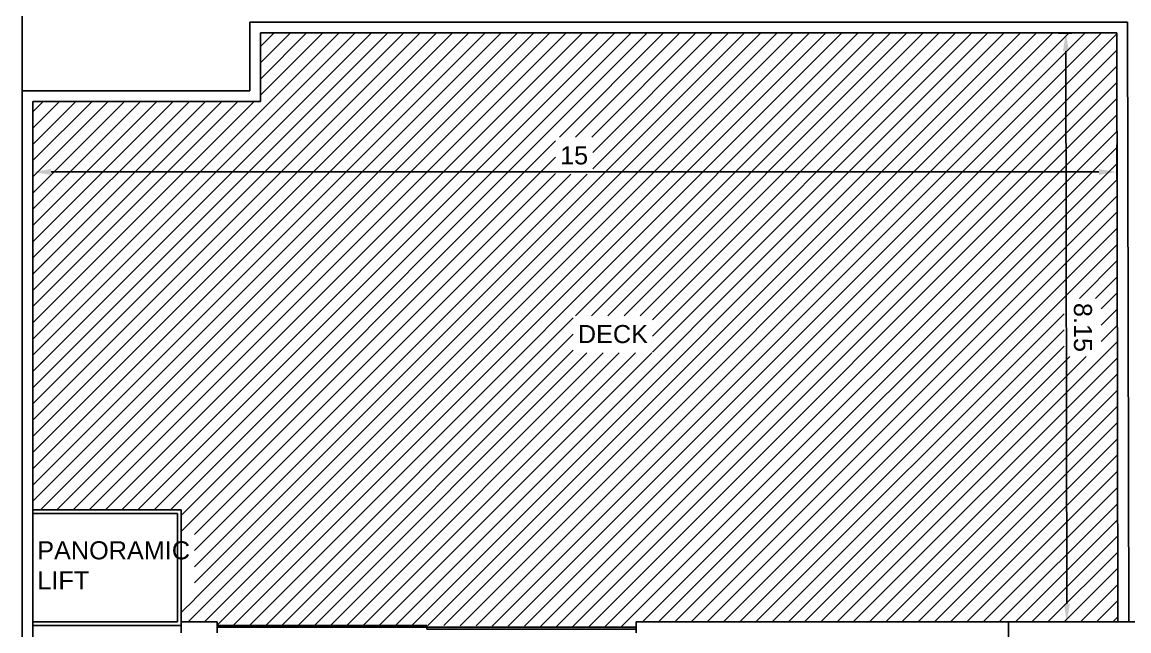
# Model space of a CAD drawing. Header units: metres. Extents: x 2480 to 2687, y 830 to 1066.
# Drawn here: x 2629.4 to 2644.72, y 887.26 to 895.69 of the extents above; entities that cross this region are included whole.
import ezdxf

# ---------------------------------------------------------------- set-up
doc = ezdxf.new("R2010")
doc.units = ezdxf.units.M
doc.styles.get("Standard").update_dxf_attribs({"font": 'arial.ttf'})

msp = doc.modelspace()

# ---------------------------------------------------------------- linework, layer by layer
at = {"color": 18, "true_color": 0x000000}
for p, q in [((2629.4, 894.735), (2629.4, 901.985)), ((2632.55, 894.735), (2632.55, 895.685)), ((2632.55, 895.685), (2644.7, 895.685)), ((2644.7, 895.685), (2644.715, 887.385)), ((2632.7, 894.585), (2632.7, 895.535)), ((2632.7, 895.535), (2644.55, 895.535)), ((2644.55, 895.535), (2644.565, 887.385)), ((2629.4, 887.385), (2629.4, 894.735)), ((2629.4, 894.735), (2632.55, 894.735)), ((2629.55, 887.385), (2629.55, 894.585)), ((2629.55, 894.585), (2632.7, 894.585)), ((2629.4, 887.385), (2629.4, 876.235)), ((2629.55, 887.385), (2629.55, 881.035)), ((2632.1, 887.385), (2631.6, 887.385)), ((2638.4, 887.385), (2637.9, 887.385)), ((2637.9, 887.385), (2637.9, 887.235)), ((2638.4, 887.385), (2638.55, 887.385)), ((2638.55, 887.385), (2643.05, 887.385)), ((2638.55, 887.385), (2650.88, 887.385)), ((2643.05, 887.385), (2643.05, 880.885)), ((2643.05, 887.385), (2643.05, 880.385))]:
    msp.add_line(p, q, dxfattribs=at)
at = {"color": 244, "linetype": 'Continuous', "true_color": 0x991b1e}
for p, q in [((2629.55, 891.299), (2633.786, 895.535)), ((2629.55, 891.074), (2634.011, 895.535)), ((2629.55, 890.85), (2634.235, 895.535)), ((2629.55, 890.625), (2634.46, 895.535)), ((2629.55, 890.401), (2634.684, 895.535)), ((2629.55, 890.176), (2634.909, 895.535)), ((2629.55, 889.952), (2635.133, 895.535)), ((2629.55, 889.727), (2635.358, 895.535)), ((2629.55, 889.503), (2635.582, 895.535)), ((2629.55, 889.278), (2635.807, 895.535)), ((2629.55, 889.054), (2636.031, 895.535)), ((2629.656, 888.935), (2636.256, 895.535)), ((2629.88, 888.935), (2636.48, 895.535)), ((2630.105, 888.935), (2636.705, 895.535)), ((2630.329, 888.935), (2636.929, 895.535)), ((2630.554, 888.935), (2637.154, 895.535)), ((2630.778, 888.935), (2637.378, 895.535)), ((2631.003, 888.935), (2637.603, 895.535)), ((2631.228, 888.935), (2637.828, 895.535)), ((2631.452, 888.935), (2638.052, 895.535)), ((2631.698, 887.385), (2639.848, 895.535)), ((2631.787, 887.923), (2639.399, 895.535)), ((2631.787, 887.698), (2639.624, 895.535)), ((2631.923, 887.385), (2640.073, 895.535)), ((2632.1, 887.338), (2640.297, 895.535)), ((2632.322, 887.335), (2640.522, 895.535)), ((2632.546, 887.335), (2640.746, 895.535)), ((2632.7, 895.347), (2632.888, 895.535)), ((2632.7, 895.122), (2633.113, 895.535)), ((2632.7, 894.898), (2633.337, 895.535)), ((2632.7, 894.673), (2633.562, 895.535)), ((2634.567, 887.335), (2642.767, 895.535)), ((2634.791, 887.335), (2642.991, 895.535)), ((2635.016, 887.335), (2643.216, 895.535)), ((2635.238, 887.333), (2643.44, 895.535)), ((2635.461, 887.331), (2643.665, 895.535)), ((2635.683, 887.329), (2643.889, 895.535)), ((2635.906, 887.327), (2644.114, 895.535)), ((2636.128, 887.325), (2644.338, 895.535)), ((2636.351, 887.323), (2644.55, 895.523)), ((2636.836, 894.094), (2638.277, 895.535)), ((2637.057, 891.621), (2640.971, 895.535)), ((2637.06, 894.094), (2638.501, 895.535)), ((2637.281, 891.621), (2641.195, 895.535)), ((2637.285, 894.094), (2638.726, 895.535)), ((2637.296, 893.881), (2638.95, 895.535)), ((2637.296, 893.656), (2639.175, 895.535)), ((2637.506, 891.621), (2641.42, 895.535)), ((2637.73, 891.621), (2641.644, 895.535)), ((2637.955, 891.621), (2641.869, 895.535)), ((2638.123, 891.565), (2642.093, 895.535)), ((2638.123, 891.341), (2642.318, 895.535)), ((2638.123, 891.116), (2642.542, 895.535)), ((2636.574, 887.322), (2644.551, 895.299)), ((2636.796, 887.32), (2644.551, 895.075)), ((2637.019, 887.318), (2644.552, 894.85)), ((2629.55, 894.442), (2629.693, 894.585)), ((2629.55, 894.217), (2629.918, 894.585)), ((2629.55, 893.993), (2630.142, 894.585)), ((2629.55, 893.768), (2630.367, 894.585)), ((2629.55, 893.544), (2630.591, 894.585)), ((2629.55, 893.319), (2630.816, 894.585)), ((2629.55, 893.095), (2631.04, 894.585)), ((2629.55, 892.87), (2631.265, 894.585)), ((2629.55, 892.646), (2631.489, 894.585)), ((2629.55, 892.421), (2631.714, 894.585)), ((2629.55, 892.197), (2631.938, 894.585)), ((2629.55, 891.972), (2632.163, 894.585)), ((2629.55, 891.748), (2632.387, 894.585)), ((2629.55, 891.523), (2632.612, 894.585)), ((2637.241, 887.316), (2644.552, 894.626)), ((2637.464, 887.314), (2644.552, 894.402)), ((2631.6, 888.859), (2636.782, 894.041)), ((2637.687, 887.312), (2644.553, 894.178)), ((2637.984, 887.385), (2644.553, 893.954)), ((2631.6, 888.634), (2636.782, 893.816)), ((2638.209, 887.385), (2644.554, 893.73)), ((2631.787, 888.596), (2636.782, 893.592)), ((2631.787, 888.372), (2636.994, 893.579)), ((2631.787, 888.147), (2637.219, 893.579)), ((2638.433, 887.385), (2644.554, 893.506)), ((2638.658, 887.385), (2644.554, 893.282)), ((2638.882, 887.385), (2644.555, 893.058)), ((2639.107, 887.385), (2644.555, 892.834)), ((2639.331, 887.385), (2644.556, 892.609)), ((2644.032, 891.861), (2644.556, 892.385)), ((2644.257, 891.862), (2644.556, 892.161)), ((2644.334, 891.715), (2644.557, 891.937)), ((2632.771, 887.335), (2637.028, 891.593)), ((2639.556, 887.385), (2643.819, 891.649)), ((2644.335, 891.491), (2644.557, 891.713)), ((2644.335, 891.267), (2644.558, 891.489)), ((2632.995, 887.335), (2637.028, 891.368)), ((2639.78, 887.385), (2643.82, 891.425)), ((2633.22, 887.335), (2637.028, 891.144)), ((2640.005, 887.385), (2643.82, 891.2)), ((2640.678, 887.385), (2644.558, 891.265)), ((2633.444, 887.335), (2637.215, 891.106)), ((2633.669, 887.335), (2637.44, 891.106)), ((2633.893, 887.335), (2637.664, 891.106)), ((2634.118, 887.335), (2637.889, 891.106)), ((2634.342, 887.335), (2638.113, 891.106)), ((2640.229, 887.385), (2643.901, 891.057)), ((2640.454, 887.385), (2644.126, 891.057)), ((2640.903, 887.385), (2644.558, 891.041)), ((2641.127, 887.385), (2644.559, 890.817)), ((2641.352, 887.385), (2644.559, 890.593)), ((2641.576, 887.385), (2644.56, 890.368)), ((2641.801, 887.385), (2644.56, 890.144)), ((2642.025, 887.385), (2644.56, 889.92)), ((2642.25, 887.385), (2644.561, 889.696)), ((2642.474, 887.385), (2644.561, 889.472)), ((2642.699, 887.385), (2644.562, 889.248)), ((2642.923, 887.385), (2644.562, 889.024)), ((2643.148, 887.385), (2644.562, 888.8)), ((2643.372, 887.385), (2644.563, 888.576)), ((2643.597, 887.385), (2644.563, 888.351)), ((2643.821, 887.385), (2644.564, 888.127)), ((2644.046, 887.385), (2644.564, 887.903)), ((2631.6, 887.512), (2631.785, 887.696)), ((2644.27, 887.385), (2644.565, 887.679)), ((2644.495, 887.385), (2644.565, 887.455))]:
    msp.add_line(p, q, dxfattribs=at)
at = {"color": 1}
for p, q in [((2643.925, 895.534), (2643.745, 895.534)), ((2643.94, 887.384), (2643.759, 887.383))]:
    msp.add_line(p, q, dxfattribs=at)
for p, q in [((2643.845, 895.284), (2643.859, 887.634)), ((2629.55, 893.96), (2629.55, 893.511)), ((2644.552, 893.987), (2644.552, 893.511)), ((2629.8, 893.611), (2644.302, 893.611)), ((2631.6, 887.385), (2631.6, 887.235)), ((2632.1, 887.385), (2632.1, 887.235)), ((2632.1, 887.335), (2635, 887.335)), ((2632.1, 887.31), (2637.9, 887.31)), ((2635, 887.335), (2635, 887.285)), ((2635, 887.285), (2637.9, 887.285))]:
    msp.add_line(p, q)
at = {"color": 5}
for p, q in [((2629.55, 888.935), (2631.6, 888.935)), ((2629.55, 888.885), (2631.55, 888.885)), ((2631.55, 888.885), (2631.55, 887.385)), ((2631.6, 888.935), (2631.6, 887.335)), ((2631.55, 887.385), (2629.55, 887.385)), ((2631.6, 887.335), (2629.55, 887.335))]:
    msp.add_line(p, q, dxfattribs=at)
at = {"lineweight": -3}
for points in [[(2643.887, 895.284), (2643.803, 895.284), (2643.845, 895.534)], [(2629.8, 893.653), (2629.8, 893.57), (2629.55, 893.611)], [(2644.302, 893.653), (2644.302, 893.57), (2644.552, 893.611)], [(2643.901, 887.634), (2643.817, 887.633), (2643.859, 887.384)]]:
    msp.add_solid(points, dxfattribs=at)

# ---------------------------------------------------------------- texts
for s, p in [('15', (2636.845, 893.716)), ('PANORAMIC', (2629.609, 888.25)), ('LIFT', (2629.611, 887.833))]:
    msp.add_text(s, height=0.25, dxfattribs=at).set_placement(p)
msp.add_text('8.15', height=0.25, rotation=270.1035, dxfattribs=at).set_placement((2643.956, 891.799))
at = {"color": 18, "lineweight": -3, "true_color": 0x000000}
msp.add_text('DECK', height=0.25, dxfattribs=at).set_placement((2637.091, 891.243))

doc.saveas('drawing.dxf')
